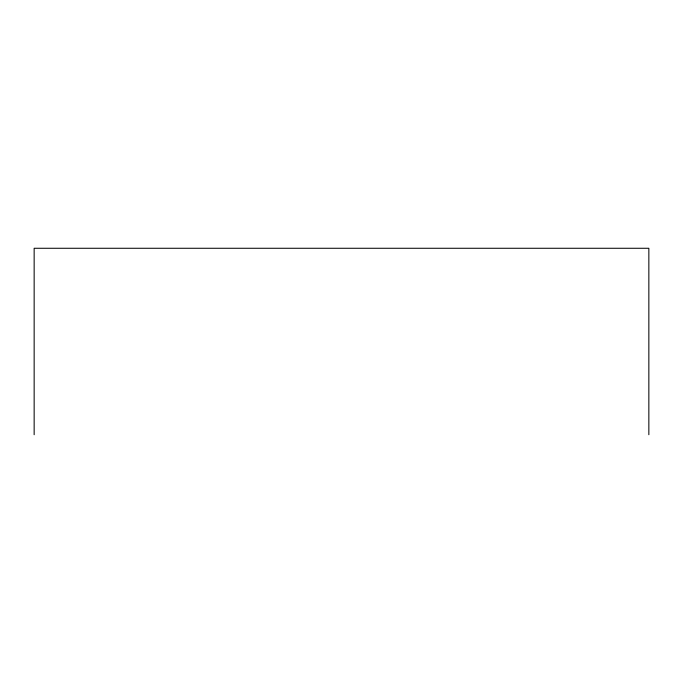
<?xml version="1.0" encoding="UTF-8"?>
<svg xmlns="http://www.w3.org/2000/svg" width="683" height="683" viewBox="0 0 683 683"><rect width="100%" height="100%" fill="white"/><g stroke="black" fill="none" stroke-linecap="round" stroke-linejoin="round"><path stroke-width="1.02" d="M648.85 434.729L648.85 248.27L34.15 248.27L34.15 434.729"/></g></svg>
